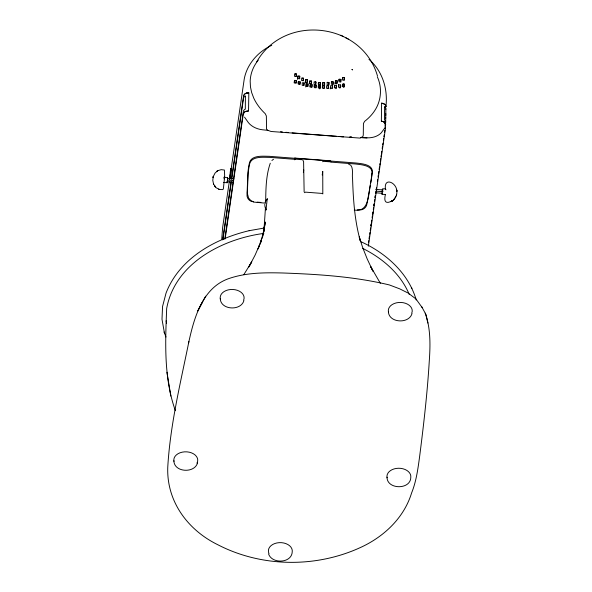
<?xml version="1.0" encoding="UTF-8"?>
<svg xmlns="http://www.w3.org/2000/svg" width="592" height="592" viewBox="0 0 592 592"><rect width="100%" height="100%" fill="white"/><g stroke="black" fill="none" stroke-linecap="round" stroke-linejoin="round"><path stroke-width="0.89" d="M385.096 123.395C385.133 125.489 385.192 120.679 385.348 122.033L384.97 122.041M385.436 194.398C383.564 201.857 385.829 204.677 392.799 200.451L390.949 201.591C395.685 199.615 397.891 193.747 396.529 188.959C394.435 181.515 383.712 177.911 385.466 189.285M385.118 123.262L385.244 122.196M263.854 233.396C222.133 239.005 174.921 263.425 166.678 308.447C165.309 342.576 163.71 378.029 175.395 410.715M271.75 45.318C258.164 51.637 247.012 64.017 244.244 78.988L231.228 168.424L230.384 178.658L230.976 172.191A5.972 0.392 -85.6 0 0 230.621 169.342A5.972 0.392 -85.6 0 0 229.844 178.473M247.027 92.988A4.803 3.33 0.8 0 1 248.832 92.892L248.536 110.963L245.066 111.666L243.312 113.901L225.145 238.783M268.435 551.552L268.45 549.998A11.966 8.295 0.8 0 1 281.533 542.672A11.966 8.295 0.8 0 1 292.233 551.833C291.745 563.318 272.105 564.176 268.613 554.045M294.483 80.371L294.446 82.947L296.222 83.087L296.259 80.505L294.483 80.371L294.12 82.843M296.355 73.904L296.318 76.486L294.535 76.346L294.572 73.771L296.355 73.904L295.993 76.383M297.954 76.042L297.917 78.625L299.693 78.766L299.73 76.183L297.954 76.042L297.473 79.343M298.331 81.652L298.294 84.234L300.07 84.367L300.107 81.792L298.331 81.652L298.087 83.302M303.43 78.159L303.393 80.741L301.617 80.601L301.654 78.026L303.43 78.159L303.067 80.638M304.029 82.902L303.999 85.485L302.216 85.344L302.253 82.769L304.029 82.902L303.674 85.381M305.62 79.676L305.583 82.258L307.359 82.392L307.396 79.816L305.62 79.676L305.139 82.976M306.242 83.709L306.205 86.291L307.988 86.425L308.018 83.849L306.242 83.709L305.761 87.009M309.786 80.971L309.749 83.553L311.533 83.694L311.57 81.111L309.786 80.971L309.431 83.45M310.282 84.478L310.245 87.054L312.021 87.194L312.058 84.612L310.282 84.478L309.919 86.95M314.352 85.063L314.315 87.646L316.091 87.779L316.128 85.204L314.352 85.063L314.108 86.713M315.876 82.036L315.839 84.619L314.063 84.478L314.1 81.896L315.876 82.036L315.395 85.337M318.437 85.47L318.4 88.053L320.183 88.186L320.22 85.611L318.437 85.47L318.2 87.12M318.481 82.436L318.444 85.011L320.22 85.152L320.257 82.569L318.481 82.436L318.237 84.086M322.529 85.692L322.492 88.275L324.275 88.415L324.305 85.833L322.529 85.692L322.292 87.342M324.645 82.71L324.616 85.292L322.832 85.152L322.869 82.577L324.645 82.71L324.29 85.189M328.39 85.87L328.353 88.452L326.569 88.319L326.606 85.736L328.39 85.87L328.027 88.349M328.974 82.451L328.937 85.033L327.161 84.9L327.198 82.318L328.974 82.451L328.493 85.751M332.438 85.729L332.401 88.312L330.625 88.171L330.654 85.596L332.438 85.729L332.075 88.208M333.17 81.8L333.133 84.382L331.357 84.242L331.394 81.666L333.17 81.8L332.689 85.1M334.665 85.27L334.628 87.845L336.404 87.986L336.441 85.403L334.665 85.27L334.302 87.742M337.174 80.764L337.137 83.346L335.361 83.206L335.398 80.63L337.174 80.764L336.693 84.064M338.609 84.76L338.572 87.342L340.356 87.475L340.393 84.9L338.609 84.76L338.372 86.41M339.142 79.224L339.105 81.8L340.888 81.94L340.925 79.358L339.142 79.224L338.905 80.875M344.263 84.212L344.226 86.787L342.45 86.654L342.487 84.071L344.263 84.212L343.782 87.512M344.359 77.611L344.322 80.186L342.539 80.053L342.576 77.471L344.359 77.611L343.996 80.083M385.096 128.531L385.451 123.587L383.15 121.604L381.359 121.205L381.611 103.149A4.736 3.286 0.8 0 1 383.327 103.511L383.705 103.667A4.736 3.286 0.8 0 1 384.689 104.251L384.963 104.488A4.736 3.286 0.8 0 1 385.57 105.265L385.88 106.812C388.108 89.355 382.565 70.981 368.971 59.341M385.237 121.567L385.096 122.766M385.37 121.582L385.089 122.596M385.688 118.43L385.673 117.334M385.681 122.137L385.866 108.913M385.281 122.796L385.274 123.077M385.377 122.211L385.34 122.655M385.207 121.7L385.222 122.611M265.667 201.924C265.867 188.944 265.971 175.609 270.27 163.229M227.187 181.374L227.224 182.743L223.628 182.462M382.01 192.94L382.055 194.309L385.621 194.479M385.155 122.714L385.118 123.143L385.362 122.522M385.37 121.915L385.214 122.019M265.497 207.185L263.928 230.621L264.417 226.077L263.455 233.389M385.103 122.167L385.14 121.671M224.072 178.873L224.079 177.282M229.859 179.176L229.911 178.185M264.765 204.336L264.994 206.971L266.148 209.442M221.741 239.057L222.629 227.594L229.348 181.315M372.139 173.515C374.322 164.517 362.06 163.725 355.984 163L269.256 156.31C262.434 156.266 250.409 154.778 249.18 164.028A52.155 11.085 85.3 0 0 247.922 172.531L247.012 195.153A7.126 6.63 -5.2 0 0 250.949 201.199L253.509 201.85M231.228 168.424L231.006 170.096M382.217 190.298C381.492 188.064 386.465 188.53 385.925 189.832M230.199 175.513L230.621 172.605M229.615 179.502L230.406 174.055M222.607 239.878L231.095 181.537M231.494 178.799L243.564 95.837A4.803 3.33 0.8 0 1 244.074 94.646L244.289 94.387A4.803 3.33 0.8 0 1 245.132 93.699L245.465 93.514A4.803 3.33 0.8 0 1 246.598 93.085L247.012 92.996M222.969 239.568L231.331 182.129M231.724 179.391L243.527 98.25A4.795 3.323 0.8 0 1 245.428 95.934L245.295 109.231L244.91 109.35A4.795 3.323 0.8 0 0 243.342 111.481L233.529 178.947M224.775 239.116L233.263 180.767M295.904 82.984L296.259 80.505M299.367 78.655L299.73 76.183M299.744 84.264L300.107 81.792M294.653 159.781L294.905 158.071L330.469 160.817M307.033 82.288L307.396 79.816M307.662 86.321L308.018 83.849M311.207 83.583L311.57 81.111M311.695 87.091L312.058 84.612M303.37 172.642L303.763 169.934M315.765 87.675L316.128 85.204M319.421 88.349L320.257 82.569M319.747 88.452L319.983 86.802M319.739 88.911L320.22 85.611M322.388 85.877L322.869 82.577A35.35 25.367 8.3 0 0 323.757 82.643M323.95 88.304L324.305 85.833M330.181 88.896L330.417 87.246M334.917 83.931L335.153 82.281M322.226 175.01L322.751 171.399L322.81 193.954M335.96 88.704L336.441 85.403M340.563 81.837L340.925 79.358M339.912 88.201L340.393 84.9M342.124 86.55L342.368 84.9M343.597 85.137L343.841 83.487M385.695 114.049L385.755 113.664L385.725 115.692M385.126 126.103L385.658 122.455A4.795 3.323 0.8 0 0 384.467 119.902L384.615 106.553L384.926 106.908A4.795 3.323 0.8 0 1 385.843 109.231M370.903 225.7L371.169 223.872M371.436 222.044L371.702 220.217M372.634 213.823L372.901 211.995M373.826 205.602L374.092 203.774M375.025 197.38L375.291 195.552M368.52 242.461L368.786 240.633M369.053 238.813L369.445 236.075M369.711 234.247L369.978 232.427M370.244 230.599L370.644 227.861M370.91 226.033L371.177 224.213M371.436 222.385L371.702 220.564M372.102 217.826L372.368 215.999M372.634 214.178L372.901 212.35M373.3 209.612L373.559 207.785M373.826 205.964L374.092 204.136M374.492 201.398L374.758 199.578M375.025 197.75L375.291 195.93M375.683 193.192L375.927 191.542M376.194 189.714L376.46 187.886M377.385 181.492L377.652 179.665M378.051 176.927L378.318 175.099M378.584 173.278L378.85 171.451M379.117 169.623L379.516 166.885M379.775 165.057L380.042 163.229M380.308 161.401L380.708 158.663M380.974 156.836L381.241 155.008M381.507 153.187L381.773 151.36M382.173 148.622L382.439 146.794M382.698 144.966L382.965 143.138M383.364 140.4L383.631 138.572M383.897 136.745L384.164 134.917M384.563 132.179L384.83 130.351M368.342 246.146L385.584 127.628M263.669 231.997L265.379 222.015L262.389 237.614L264.624 227.646L260.524 243.194L261.864 238.08L258.075 248.951L259.947 244.03L255.1 255.108L248.877 266.94L251.748 261.819L243.808 274.658M385.133 123.994L385.17 123.388L385.118 124.024M370.34 185.377L366.825 204.395A7.126 6.63 -5.2 0 1 361.719 209.738L357.235 209.849M407.792 292.899L399.652 288.822L389.388 284.944C354.564 276.582 318.577 274.274 282.88 272.993C264.328 272.512 245.295 272.579 227.639 279.002C202.323 288.593 194.117 317.852 188.907 341.569C180.471 383.068 170.23 424.723 167.765 467.088C166.441 500.81 187.176 529.344 216.79 544.226L217.308 544.477C260.413 566.988 313.642 568.098 358.049 548.592L358.545 548.362C382.706 537.869 403.751 518.673 411.595 492.981C416.206 481.599 417.878 469.352 419.528 457.268C423.583 425.47 427.306 393.599 429.244 361.594C430.384 345.395 430.784 328.538 425.197 313.124M188.574 343.027L188.907 341.569M227.528 177.785L224.042 177.178M243.911 300.551C241.025 311.274 220.365 310.112 220.261 298.39M197.536 462.9C194.62 473.607 173.989 472.468 173.885 460.739M412.032 313.516C409.116 324.224 388.485 323.084 388.374 311.355M294.209 159.285L269.649 157.376C262.789 157.346 250.668 155.792 249.387 165.087A51.06 10.619 85.6 0 0 248.181 173.404L247.301 193.221L248.573 198.009L250.83 200.54L253.931 202.101L265.801 203.189M330.972 162.119L355.54 163.999C361.638 164.739 373.996 165.494 371.85 174.536A51.06 4.1 -77 0 1 370.644 182.847M265.112 202.368L266.333 199.867L267.273 199.164M243.564 95.837L245.28 93.617L246.931 93.011M202.02 302.867L197.772 310.941L205.653 296.192M256.736 61.82C284.301 13.276 361.993 22.104 377.467 75.931M227.224 182.743L227.639 177.459M382.055 194.309L382.469 189.026M394.028 199.452L394.635 198.697M384.844 127.983L381.196 132.867A17.901 12.846 8.3 0 1 367.07 137.84L361.586 137.581M271.898 160.476L273.497 159.285M322.514 161.72L323.706 161.372L330.928 161.897M340.837 136.619L343.582 136.73L339.075 136.486M249.439 230.636L249.121 230.695C214.741 238.791 179.339 258.571 166.049 293.077L162.541 306.538L162.001 319.288L164.413 332.911M249.121 230.695L264.35 228.016M266.422 209.679L265.986 210.049L267.266 198.675L267.399 199.038M246.945 93.011L248.788 92.9M305.368 192.134L322.137 193.429M349.879 137.033L351.678 137.115M349.85 137.063L351.648 137.152M360.661 137.596L366.966 137.899M336.36 136.301L292.115 132.882M375.89 189.41L383.068 189.958M227.35 178.355L233.995 178.873M375.868 191.127L383.046 191.682M227.387 180.079L233.611 180.56M375.631 192.777L381.914 193.266M227.15 181.729L233.374 182.21M257.18 202.138L260.857 202.42M354.238 210.012C370.274 212.839 368.076 192.097 370.903 182.04A52.155 4.433 -76.7 0 0 372.153 173.471M294.786 159.107L301.631 159.692M267.813 130.351L262.337 129.766A17.901 12.846 8.3 0 1 248.374 122.618L244.533 117.157M280.541 131.713L282.31 131.905M285.847 132.282L288.504 132.564M219.654 189.499L222.851 189.618L223.376 188.73L224.686 176.335L224.398 170.045L221.193 169.652L217.826 170.644L215.059 173.064L213.261 176.557L212.787 180.338L213.549 184.075L216.191 187.79L219.654 189.499L218.559 189.151M381.611 103.149L384.83 104.37L385.695 105.517A4.736 3.286 0.8 0 1 385.858 106.782M304.48 192.541L304.895 192.703M348.651 164.184L350.797 165.249C353.661 169.179 351.811 174.44 352.573 178.917C353.254 199.778 354.675 220.801 360.343 240.981L359.248 236.889L362.681 247.589L367.195 258.933L372.938 271.166L370.562 266.363L380.36 283.309M302.682 159.81L303.6 161.69L304.14 191.956M360.521 241.543C385.614 252.754 408.406 272.882 416.22 299.974M362.755 248.418C382.454 258.208 400.599 273.682 409.19 294.342M345.565 37.659L348.71 39.301M340.911 35.239L343.582 36.637M408.968 293.691L415.924 298.916L422.281 307.736M421.548 306.404L425.937 314.507L427.883 323.04M377.296 76.745C381.818 86.462 381.485 98.176 376.482 107.648A65.645 47.108 8.3 0 1 364.605 121.367L363.436 123.484L363.273 135.205L362.866 136.5L360.158 138.106L271.062 131.483L267.636 130.255L266.563 129.071L266.356 115.995L265.246 113.701A65.645 47.108 8.3 0 1 253.783 98.183L251.667 92.581L250.46 86.906L250.179 81.222A65.645 47.108 8.3 0 1 258.245 60.147M164.073 331.986L165.96 337.026M411.558 287.527L411.891 288.422M166.152 320.783L166.589 323.41M166.959 372.242L170.814 396.063M387.013 477.182C386.968 489.695 410.559 489.954 410.789 477.463A11.966 8.295 0.8 0 0 398.534 468.25A11.966 8.295 0.8 0 0 387.101 477.803M343.464 77.537A35.624 25.56 8.3 0 1 342.568 78.048M332.245 81.748A35.624 25.56 8.3 0 1 331.357 81.918M328.035 82.399A35.624 25.56 8.3 0 1 327.147 82.488M315.906 82.11A35.35 25.367 8.3 0 1 315.018 81.97M311.562 81.267A35.653 25.582 8.3 0 1 310.674 81.045M307.374 80.053A35.653 25.582 8.3 0 1 306.486 79.742M336.286 80.697A35.387 25.397 8.3 0 1 335.39 80.963M340.03 79.291A35.505 25.478 8.3 0 1 339.135 79.668M299.715 76.627A35.505 25.478 8.3 0 1 298.827 76.109M303.43 78.499A35.387 25.397 8.3 0 1 302.542 78.092M296.37 74.496A35.387 25.397 8.3 0 1 295.489 73.852M381.359 121.212A4.736 3.286 0.8 0 1 383.076 121.575L383.453 121.73A4.78 3.315 0.8 0 1 384.437 122.322L384.704 122.551A4.78 3.315 0.8 0 1 385.325 123.336L385.466 123.632A4.78 3.315 0.8 0 1 385.621 124.868M243.312 113.901A4.803 3.33 0.8 0 1 243.823 112.709L244.037 112.45A4.803 3.33 0.8 0 1 244.881 111.762L245.214 111.577A4.803 3.33 0.8 0 1 246.346 111.148L246.753 111.059A4.803 3.33 0.8 0 1 248.573 110.956M294.868 159.699A18.197 1.191 -85.6 0 1 294.905 158.071M388.47 311.977A11.966 8.295 0.8 0 1 400.954 302.445A11.966 8.295 0.8 0 1 411.788 313.064M220.35 299.012A11.966 8.295 0.8 0 1 232.834 289.473A11.966 8.295 0.8 0 1 243.667 300.1M173.974 461.36A11.966 8.295 0.8 0 1 186.983 451.859A11.966 8.295 0.8 0 1 196.966 463.136M269.042 553.587A11.966 8.295 0.8 0 1 268.524 552.173M385.407 121.885L385.422 121.893M213.32 176.394L213.039 177.437L213.32 176.394M396.662 194.324L396.337 195.515L396.662 194.324M395.759 196.722L395.182 197.743L395.759 196.722M394.42 198.942L393.695 199.748L394.42 198.942M394.043 199.371L393.554 199.852L394.043 199.371M392.037 201.028L392.674 200.614L391.467 201.369L392.037 201.028M216.931 171.273L217.826 170.644L216.931 171.273M352.011 69.493L352.543 69.819L352.011 69.493M215.34 186.909L214.445 185.74L215.34 186.909M213.549 184.075L213.409 183.675L213.549 184.075M396.788 190.18L396.899 191.26L396.788 190.18"/></g></svg>
